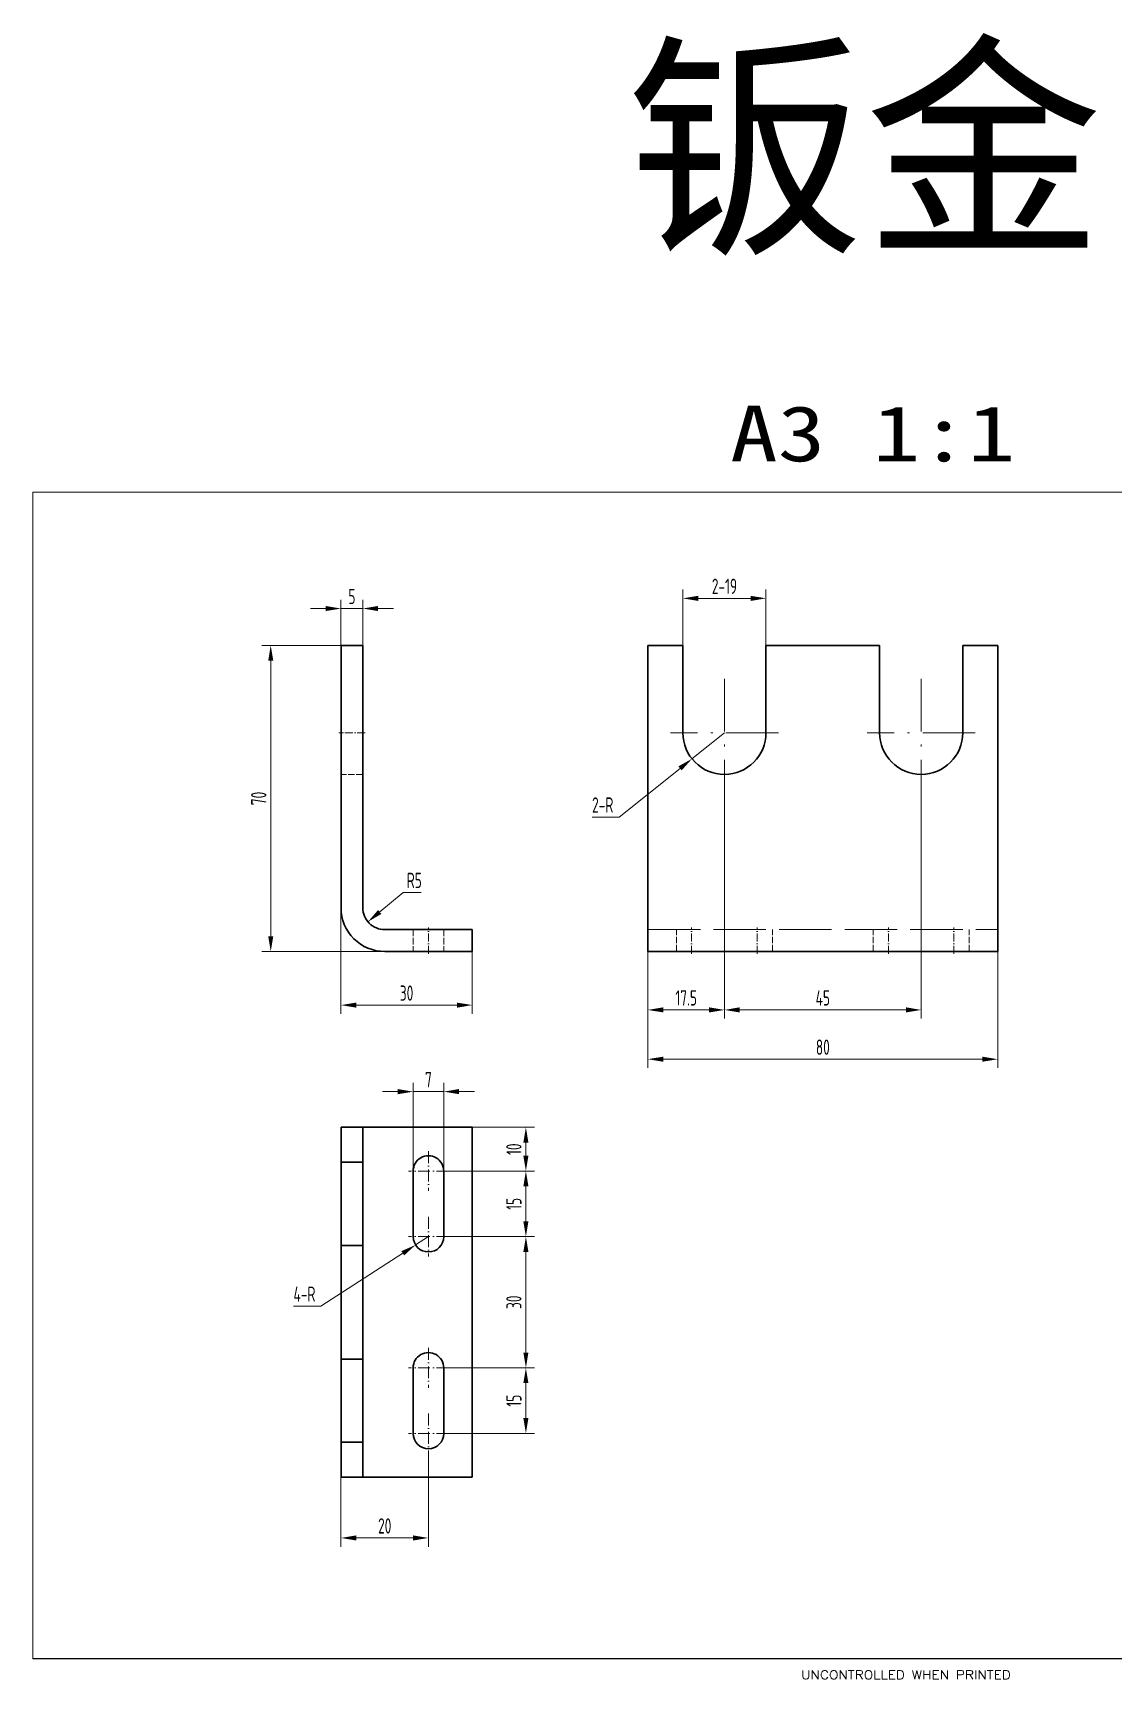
# Model space of a CAD drawing. Header units: inches. Extents: x 8574 to 12968, y 11160 to 11554.
# Drawn here: x 10789.4 to 11036.6, y 11161.9 to 11538.3 of the extents above; entities that cross this region are included whole.
import ezdxf

# ---------------------------------------------------------------- set-up
doc = ezdxf.new("R2010")
doc.units = ezdxf.units.IN
doc.header["$MEASUREMENT"] = 0
for name, pattern in [('AM_ISO02W050', [7.5, 6, -1.5]), ('AM_ISO08W050', [18, 12, -1.5, 3, -1.5]), ('DASHDOT', [18.5, 12, -3, 0.5, -3]), ('DASHED', [15, 12, -3])]:
    doc.linetypes.add(name, pattern=pattern)
for name, color, linetype, lineweight in [('123', 1, 'Continuous', 18), ('AM_7', 4, 'AM_ISO08W050', 25), ('AM_HID', 7, 'AM_ISO02W050', 25), ('AM_VIS', 1, 'Continuous', 50), ('尺寸', 3, 'Continuous', 20)]:
    doc.layers.add(name, color=color, linetype=linetype, lineweight=lineweight)
doc.layers.add('254', color=7, linetype='Continuous', true_color=0xffffff)
doc.styles.add('blockfont', font='simplex.shx')
doc.styles.add('hztxt', font='ISOCP.SHX', dxfattribs={"width": 0.707, "bigfont": 'hztxt.shx'})
doc.styles.add('leroy', font='simplex.shx')
doc.dimstyles.new('cbwee1-1$0', dxfattribs={"dimtxt": 3.5, "dimasz": 3.5, "dimexe": 2, "dimexo": 0, "dimgap": 1, "dimtad": 1, "dimdsep": 46, "dimtxsty": 'hztxt', "dimcen": 0, "dimclrd": 256, "dimclre": 256, "dimclrt": 256, "dimazin": 2, "dimtp": 0.1, "dimtm": 0.1, "dimtfac": 0.71, "dimtmove": 0, "dimatfit": 3, "dimfxl": 0, "dimlwd": 20, "dimlwe": 20, "dimarcsym": 0})
doc.dimstyles.new('cbwee1-1$4', dxfattribs={"dimtxt": 3.5, "dimasz": 3.5, "dimexe": 2, "dimexo": 0, "dimgap": 1, "dimtad": 1, "dimtih": 1, "dimtoh": 1, "dimdsep": 46, "dimtxsty": 'hztxt', "dimcen": 0, "dimclrd": 256, "dimclre": 256, "dimclrt": 256, "dimazin": 2, "dimtp": 0.1, "dimtm": 0.1, "dimtfac": 0.71, "dimtmove": 0, "dimatfit": 3, "dimfxl": 0, "dimlwd": 20, "dimlwe": 20, "dimarcsym": 0})

# ---------------------------------------------------------------- blocks, each defined once
blk = doc.blocks.new('sfsdt4654yuej')
at = {"layer": '254', "color": 4, "linetype": 'Continuous', "lineweight": 13, "char_height": 1.7747, "attachment_point": 7, "line_spacing_factor": 0.903614, "style": 'blockfont'}
for s, insert in [('\\W1.1929;THIS MATERIAL IS THE PROPERTY OF OPEL AUTO-', (6070.56, 3525.15)), ('\\W1.1861;MOBILE CORPORATION. NO RIGHTS ARE GRANTED', (6070.56, 3522.47)), ('\\W1.1469;TO USE SUCH MATERIAL FOR ANY PURPOSE OTHER', (6070.56, 3519.81)), ('\\W1.2217;THAN FURNISHING OF SERVICES AND SUPPLIES.', (6070.56, 3517.13))]:
    blk.add_mtext(s, dxfattribs=dict(at, insert=insert))
blk = doc.blocks.new('qewe345467juynj')
at = {"layer": '254', "color": 4, "linetype": 'Continuous', "lineweight": 13}
for p, q in [((6091.03, 3511.72), (6091.92, 3511.72)), ((6091.03, 3511.72), (6091.03, 3511.28)), ((6091.03, 3511.28), (6091.39, 3511.28)), ((6091.39, 3508.66), (6091.03, 3508.66)), ((6091.03, 3508.66), (6091.03, 3508.22)), ((6091.03, 3508.22), (6092.1, 3508.22)), ((6091.39, 3508.66), (6091.39, 3511.28)), ((6091.73, 3510.67), (6092.65, 3508.65)), ((6091.73, 3508.66), (6091.73, 3510.67)), ((6092.1, 3508.66), (6091.73, 3508.66)), ((6091.92, 3511.72), (6093.01, 3509.31)), ((6092.1, 3508.22), (6092.1, 3508.66)), ((6092.65, 3511.72), (6094.01, 3511.72)), ((6092.65, 3511.72), (6092.65, 3511.28)), ((6092.65, 3511.28), (6092.99, 3511.28)), ((6092.65, 3508.65), (6092.84, 3508.22)), ((6092.65, 3508.65), (6092.65, 3508.22)), ((6092.65, 3508.22), (6093.81, 3508.22)), ((6092.84, 3508.22), (6093.38, 3508.22)), ((6092.99, 3511.28), (6093.38, 3510.54)), ((6093.01, 3509.31), (6093.01, 3511.24)), ((6093.38, 3510.54), (6093.72, 3509.89)), ((6093.38, 3509.29), (6093.38, 3510.54)), ((6093.72, 3509.89), (6093.38, 3509.29)), ((6093.38, 3508.22), (6093.38, 3509.29)), ((6093.95, 3509.46), (6093.53, 3508.74)), ((6093.53, 3508.66), (6093.53, 3508.74)), ((6093.53, 3508.66), (6093.81, 3508.66)), ((6093.72, 3511.2), (6093.72, 3511.28)), ((6093.72, 3511.28), (6094.01, 3511.28)), ((6093.72, 3511.2), (6094.08, 3510.53)), ((6093.81, 3508.66), (6093.81, 3508.22)), ((6093.95, 3509.46), (6094.32, 3508.75)), ((6094.01, 3511.72), (6094.01, 3511.28)), ((6094.01, 3508.66), (6094.01, 3508.22)), ((6094.01, 3508.66), (6094.32, 3508.66)), ((6094.01, 3508.22), (6095.34, 3508.22)), ((6094.46, 3511.2), (6094.08, 3510.53)), ((6094.18, 3511.72), (6094.18, 3511.28)), ((6094.18, 3511.72), (6095.34, 3511.72)), ((6094.18, 3511.28), (6094.46, 3511.28)), ((6095, 3511.28), (6094.31, 3510.09)), ((6094.31, 3510.09), (6095.06, 3508.66)), ((6094.32, 3508.66), (6094.32, 3508.75)), ((6094.46, 3511.2), (6094.46, 3511.28)), ((6095, 3511.28), (6095.34, 3511.28)), ((6095.06, 3508.66), (6095.34, 3508.66)), ((6095.34, 3511.72), (6095.34, 3511.28)), ((6095.34, 3508.66), (6095.34, 3508.22)), ((6088.72, 3505.25), (6088.72, 3506.16)), ((6088.72, 3506.16), (6097.54, 3506.16)), ((6088.72, 3505.25), (6097.54, 3505.25)), ((6097.54, 3505.25), (6097.54, 3506.16))]:
    blk.add_line(p, q, dxfattribs=at)
for centre, major_axis, start_param, end_param in [((6121.66, 3505.16), (0, 40.74), 1.362215, 1.513648), ((6093.13, 3473.45), (0, 40.41), 6.168449, 6.397922), ((6115.47, 3510.01), (0, 31.49), 1.490581, 1.651011), ((6093.13, 3496.19), (0, 16.78), 6.054099, 6.512271), ((6071.61, 3510.01), (0, 30.49), 4.629531, 4.795247), ((6065.45, 3505.3), (0, 39.67), 4.767492, 4.923017), ((6092.1, 3510.95), (0, 5.42), 2.26349, 2.654149), ((6093.13, 3523.73), (0, 16.69), 2.911206, 3.37198), ((6094.21, 3510.87), (0, 5.33), 3.625513, 4.023219)]:
    blk.add_ellipse(centre, major_axis=major_axis, ratio=0.81, start_param=start_param, end_param=end_param, dxfattribs=at)
for points, knots in [([(6073.67, 3510.35), (6073.74, 3510.58), (6073.82, 3510.81), (6073.92, 3511.05), (6074.05, 3511.3), (6074.19, 3511.53), (6074.34, 3511.76), (6074.5, 3511.97), (6074.67, 3512.17)], [0, 0, 0.111378, 0.230664, 0.355972, 0.485263, 0.616424, 0.747323, 0.875856, 1, 1]), ([(6076.67, 3512.76), (6076.38, 3512.64), (6076.09, 3512.5), (6075.82, 3512.34), (6075.56, 3512.15), (6075.32, 3511.95), (6075.09, 3511.72), (6074.89, 3511.48), (6074.71, 3511.23), (6074.56, 3510.96)], [0, 0, 0.11099, 0.222376, 0.334052, 0.445852, 0.557577, 0.669022, 0.779997, 0.890351, 1, 1]), ([(6074.67, 3512.17), (6074.92, 3512.41), (6075.17, 3512.63), (6075.45, 3512.83), (6075.73, 3513), (6076.02, 3513.15), (6076.32, 3513.28), (6076.63, 3513.38), (6076.95, 3513.45), (6077.27, 3513.51), (6077.6, 3513.54), (6077.93, 3513.54), (6078.26, 3513.52), (6078.59, 3513.47), (6078.92, 3513.39), (6079.25, 3513.29)], [0, 0, 0.068755, 0.136595, 0.203684, 0.270176, 0.336212, 0.401927, 0.46745, 0.532903, 0.598412, 0.6641, 0.730096, 0.796536, 0.863562, 0.931328, 1, 1]), ([(6078.75, 3512.81), (6078.46, 3512.88), (6078.16, 3512.92), (6077.85, 3512.94), (6077.55, 3512.93), (6077.25, 3512.9), (6076.96, 3512.84), (6076.67, 3512.76)], [0, 0, 0.143949, 0.287722, 0.431217, 0.574309, 0.716867, 0.858784, 1, 1]), ([(6081.31, 3510.37), (6081.2, 3510.66), (6081.07, 3510.93), (6080.92, 3511.2), (6080.75, 3511.45), (6080.55, 3511.69), (6080.34, 3511.91), (6080.1, 3512.11), (6079.86, 3512.3), (6079.6, 3512.46), (6079.33, 3512.6), (6079.04, 3512.72), (6078.75, 3512.81)], [0, 0, 0.082426, 0.165172, 0.248273, 0.331704, 0.415396, 0.499247, 0.583142, 0.666965, 0.750615, 0.834015, 0.917134, 1, 1]), ([(6079.25, 3513.29), (6079.54, 3513.17), (6079.83, 3513.03), (6080.11, 3512.87), (6080.37, 3512.68), (6080.62, 3512.48), (6080.86, 3512.26), (6081.07, 3512.02), (6081.27, 3511.76), (6081.45, 3511.5), (6081.61, 3511.22), (6081.75, 3510.93), (6081.86, 3510.62)], [0, 0, 0.08295, 0.16603, 0.24927, 0.332668, 0.416191, 0.499787, 0.583395, 0.666954, 0.750414, 0.833739, 0.916924, 1, 1]), ([(6072.88, 3509.66), (6072.75, 3509.66), (6072.65, 3509.67), (6072.57, 3509.68), (6072.52, 3509.7), (6072.49, 3509.71), (6072.47, 3509.74), (6072.48, 3509.78), (6072.5, 3509.82), (6072.53, 3509.88), (6072.58, 3509.95)], [0, 0, 0.191055, 0.343107, 0.459006, 0.542332, 0.59915, 0.643151, 0.695954, 0.770642, 0.871504, 1, 1]), ([(6072.58, 3509.95), (6072.63, 3510.01), (6072.67, 3510.07), (6072.71, 3510.12), (6072.74, 3510.15), (6072.76, 3510.17)], [0, 0, 0.269143, 0.520022, 0.73619, 0.901343, 1, 1]), ([(6072.76, 3510.17), (6072.79, 3510.18), (6072.85, 3510.18), (6072.92, 3510.19), (6073.01, 3510.19), (6073.11, 3510.19), (6073.23, 3510.2)], [0, 0, 0.061091, 0.176811, 0.338125, 0.535506, 0.759343, 1, 1]), ([(6073.39, 3509.62), (6073.34, 3509.63), (6073.27, 3509.63), (6073.18, 3509.64), (6073.08, 3509.65), (6072.98, 3509.65), (6072.88, 3509.66)], [0, 0, 0.099968, 0.239556, 0.409066, 0.598787, 0.799003, 1, 1]), ([(6073.23, 3510.2), (6073.64, 3510.2), (6073.67, 3510.35)], [0, 0, 0.716642, 1, 1]), ([(6073.39, 3509.62), (6073.53, 3509.61), (6073.54, 3509.13)], [0, 0, 0.230846, 1, 1]), ([(6073.62, 3508.4), (6073.59, 3508.54), (6073.57, 3508.71), (6073.56, 3508.91), (6073.54, 3509.13)], [0, 0, 0.196985, 0.426021, 0.692099, 1, 1]), ([(6077.46, 3505), (6077.11, 3505.05), (6076.77, 3505.12), (6076.44, 3505.22), (6076.12, 3505.34), (6075.81, 3505.49), (6075.52, 3505.66), (6075.25, 3505.85), (6074.98, 3506.06), (6074.74, 3506.29), (6074.52, 3506.55), (6074.31, 3506.82), (6074.13, 3507.1), (6073.96, 3507.41), (6073.82, 3507.72), (6073.71, 3508.06), (6073.62, 3508.4)], [0, 0, 0.064169, 0.127503, 0.190172, 0.252329, 0.314107, 0.37563, 0.437008, 0.498344, 0.559738, 0.621286, 0.68309, 0.745255, 0.807895, 0.871136, 0.935119, 1, 1]), ([(6074.15, 3509.57), (6074.14, 3509.55), (6074.14, 3509.51), (6074.14, 3509.45), (6074.14, 3509.37), (6074.14, 3509.28), (6074.14, 3509.19), (6074.15, 3509.09), (6074.15, 3508.99), (6074.16, 3508.89), (6074.17, 3508.8), (6074.18, 3508.72), (6074.19, 3508.65)], [0, 0, 0.022134, 0.067885, 0.133978, 0.21659, 0.311809, 0.415695, 0.5243, 0.633672, 0.739861, 0.838926, 0.926936, 1, 1]), ([(6077.15, 3509.39), (6077.13, 3509.39), (6077.07, 3509.39), (6077, 3509.4), (6076.9, 3509.41), (6076.79, 3509.41), (6076.66, 3509.42), (6076.52, 3509.43), (6076.21, 3509.45), (6075.87, 3509.47), (6075.52, 3509.49), (6075.17, 3509.51), (6074.85, 3509.53), (6074.71, 3509.54), (6074.57, 3509.55), (6074.45, 3509.55), (6074.35, 3509.56), (6074.27, 3509.56), (6074.2, 3509.57), (6074.16, 3509.57), (6074.15, 3509.57)], [0, 0, 0.009598, 0.027188, 0.052061, 0.083504, 0.120807, 0.163256, 0.210138, 0.314356, 0.42776, 0.544649, 0.659324, 0.766085, 0.814716, 0.85923, 0.898916, 0.933061, 0.960953, 0.981879, 0.995129, 1, 1]), ([(6074.19, 3508.65), (6074.25, 3508.37), (6074.33, 3508.09), (6074.44, 3507.81), (6074.57, 3507.55), (6074.72, 3507.3), (6074.89, 3507.05), (6075.07, 3506.83), (6075.27, 3506.62), (6075.49, 3506.43)], [0, 0, 0.11021, 0.221366, 0.33321, 0.445425, 0.557661, 0.669558, 0.780773, 0.890999, 1, 1]), ([(6074.27, 3510.27), (6074.26, 3510.2), (6076.99, 3510.19)], [0, 0, 0.027534, 1, 1]), ([(6074.56, 3510.96), (6074.49, 3510.83), (6074.44, 3510.7), (6074.38, 3510.58), (6074.34, 3510.46), (6074.3, 3510.36), (6074.27, 3510.27)], [0, 0, 0.18649, 0.374795, 0.557596, 0.727567, 0.877421, 1, 1]), ([(6075.87, 3508.4), (6075.88, 3508.41), (6075.9, 3508.44), (6075.93, 3508.47), (6075.99, 3508.52), (6076.06, 3508.57), (6076.15, 3508.64), (6076.26, 3508.72), (6076.39, 3508.81), (6076.54, 3508.91)], [0, 0, 0.019146, 0.057134, 0.116724, 0.199396, 0.306377, 0.438817, 0.597835, 0.784531, 1, 1]), ([(6078.62, 3508.34), (6077.99, 3508.35), (6077.46, 3508.35), (6077.03, 3508.35), (6076.84, 3508.35), (6076.68, 3508.35), (6076.54, 3508.35), (6076.41, 3508.36), (6076.3, 3508.36), (6076.21, 3508.36), (6076.13, 3508.36), (6076.06, 3508.36), (6076.01, 3508.37), (6075.97, 3508.37), (6075.93, 3508.37), (6075.91, 3508.38), (6075.89, 3508.38), (6075.88, 3508.39), (6075.87, 3508.39), (6075.87, 3508.4)], [0, 0, 0.229373, 0.42074, 0.577523, 0.644015, 0.703144, 0.755338, 0.801026, 0.840635, 0.874594, 0.903333, 0.92728, 0.946867, 0.962526, 0.974697, 0.983822, 0.990363, 0.994821, 0.997785, 1, 1]), ([(6076.54, 3508.91), (6076.7, 3509.02), (6076.83, 3509.12), (6076.94, 3509.2), (6077.03, 3509.27), (6077.1, 3509.32), (6077.14, 3509.35), (6077.16, 3509.38), (6077.15, 3509.39)], [0, 0, 0.249101, 0.460974, 0.636325, 0.775874, 0.880374, 0.950669, 0.988029, 1, 1]), ([(6076.99, 3510.19), (6077.62, 3510.19), (6078.14, 3510.19), (6078.57, 3510.18), (6078.75, 3510.18), (6078.91, 3510.18), (6079.05, 3510.18), (6079.18, 3510.18), (6079.29, 3510.18), (6079.38, 3510.18), (6079.46, 3510.17), (6079.53, 3510.17), (6079.58, 3510.17), (6079.63, 3510.17), (6079.66, 3510.16), (6079.69, 3510.16), (6079.71, 3510.15), (6079.72, 3510.15), (6079.73, 3510.14), (6079.73, 3510.14), (6079.74, 3510.13), (6079.74, 3510.13)], [0, 0, 0.22615, 0.415033, 0.570013, 0.635842, 0.694457, 0.74628, 0.791731, 0.831231, 0.865202, 0.894065, 0.918244, 0.938161, 0.954242, 0.966916, 0.976619, 0.983799, 0.988929, 0.992535, 0.995218, 0.99758, 1, 1]), ([(6079.07, 3509.61), (6078.93, 3509.52), (6078.81, 3509.43), (6078.71, 3509.36), (6078.63, 3509.31), (6078.57, 3509.26), (6078.52, 3509.23), (6078.49, 3509.2), (6078.47, 3509.18), (6078.46, 3509.17), (6078.46, 3509.16), (6078.47, 3509.15), (6078.49, 3509.15), (6078.51, 3509.15)], [0, 0, 0.209815, 0.387203, 0.53455, 0.654247, 0.74869, 0.820301, 0.871555, 0.90509, 0.924167, 0.935232, 0.949789, 0.971663, 1, 1]), ([(6078.51, 3509.15), (6078.54, 3509.14), (6078.6, 3509.14), (6078.8, 3509.13), (6079.08, 3509.11), (6079.42, 3509.09), (6079.82, 3509.06), (6080.02, 3509.05)], [0, 0, 0.02091, 0.060553, 0.189727, 0.3749, 0.603451, 0.862758, 1, 1]), ([(6081.35, 3508.32), (6081.34, 3508.32), (6081.3, 3508.32), (6081.23, 3508.32), (6081.14, 3508.32), (6081.02, 3508.33), (6080.88, 3508.33), (6080.73, 3508.33), (6080.55, 3508.33), (6080.35, 3508.34), (6080.14, 3508.34), (6079.92, 3508.34), (6079.43, 3508.34), (6078.9, 3508.34), (6078.62, 3508.34)], [0, 0, 0.005258, 0.020502, 0.045257, 0.079015, 0.121264, 0.171495, 0.229194, 0.293848, 0.364947, 0.441976, 0.524423, 0.703524, 0.898148, 1, 1]), ([(6079.74, 3510.13), (6079.74, 3510.11), (6079.72, 3510.09), (6079.7, 3510.06), (6079.66, 3510.03), (6079.61, 3509.99), (6079.54, 3509.94), (6079.45, 3509.88), (6079.35, 3509.8), (6079.22, 3509.71), (6079.07, 3509.61)], [0, 0, 0.018365, 0.046816, 0.089459, 0.149197, 0.228535, 0.329827, 0.455365, 0.607411, 0.78821, 1, 1]), ([(6080.02, 3509.05), (6080.21, 3509.03), (6080.57, 3509.01), (6080.88, 3508.99), (6081.14, 3508.97), (6081.32, 3508.96), (6081.39, 3508.96), (6081.43, 3508.95), (6081.44, 3508.95)], [0, 0, 0.133506, 0.384088, 0.604663, 0.785508, 0.9169, 0.961013, 0.989119, 1, 1]), ([(6081.29, 3508.09), (6081.31, 3508.17), (6081.33, 3508.24), (6081.35, 3508.29), (6081.35, 3508.32)], [0, 0, 0.35945, 0.667691, 0.892031, 1, 1]), ([(6081.48, 3509.07), (6081.49, 3509.18), (6081.49, 3509.3), (6081.48, 3509.44), (6081.47, 3509.59), (6081.45, 3509.75), (6081.42, 3509.91), (6081.39, 3510.07), (6081.35, 3510.23), (6081.31, 3510.37)], [0, 0, 0.077068, 0.169919, 0.275614, 0.391015, 0.512892, 0.637985, 0.763026, 0.884765, 1, 1]), ([(6081.44, 3508.95), (6081.45, 3508.96), (6081.46, 3508.99), (6081.47, 3509.03), (6081.48, 3509.07)], [0, 0, 0.095053, 0.309113, 0.62069, 1, 1]), ([(6081.86, 3510.62), (6081.92, 3510.45), (6081.96, 3510.28), (6082, 3510.13), (6082.02, 3509.97), (6082.04, 3509.8), (6082.06, 3509.62), (6082.07, 3509.42)], [0, 0, 0.150667, 0.287747, 0.41777, 0.547377, 0.683237, 0.83195, 1, 1]), ([(6081.92, 3508.09), (6081.99, 3508.32), (6082.86, 3508.35), (6083.01, 3508.55)], [0, 0, 0.179528, 0.822363, 1, 1]), ([(6082.07, 3509.42), (6082.08, 3508.93), (6082.25, 3508.91)], [0, 0, 0.741727, 1, 1]), ([(6082.25, 3508.91), (6082.32, 3508.9), (6082.42, 3508.9), (6082.52, 3508.89), (6082.64, 3508.88), (6082.75, 3508.88)], [0, 0, 0.140529, 0.32758, 0.544374, 0.77411, 1, 1]), ([(6082.75, 3508.88), (6082.88, 3508.87), (6082.97, 3508.86), (6083.05, 3508.85), (6083.1, 3508.83), (6083.13, 3508.82), (6083.15, 3508.8), (6083.15, 3508.77)], [0, 0, 0.281802, 0.503225, 0.671086, 0.792901, 0.878047, 0.940507, 1, 1]), ([(6083.15, 3508.77), (6083.15, 3508.75), (6083.13, 3508.72), (6083.09, 3508.67), (6083.05, 3508.61), (6083.01, 3508.55)], [0, 0, 0.078782, 0.234052, 0.450313, 0.711148, 1, 1]), ([(6075.49, 3506.43), (6075.74, 3506.24), (6076.01, 3506.08), (6076.28, 3505.94), (6076.56, 3505.82), (6076.84, 3505.73), (6077.14, 3505.66), (6077.43, 3505.61), (6077.73, 3505.59), (6078.03, 3505.6), (6078.33, 3505.63)], [0, 0, 0.103605, 0.205747, 0.306667, 0.406608, 0.505813, 0.604534, 0.70303, 0.801576, 0.900462, 1, 1]), ([(6079.72, 3505.44), (6079.42, 3505.31), (6079.1, 3505.19), (6078.78, 3505.11), (6078.45, 3505.04), (6078.11, 3505), (6077.78, 3504.99), (6077.46, 3505)], [0, 0, 0.141241, 0.28464, 0.429265, 0.574114, 0.718167, 0.860433, 1, 1]), ([(6078.33, 3505.63), (6078.64, 3505.69), (6078.94, 3505.78), (6079.23, 3505.89), (6079.51, 3506.03), (6079.78, 3506.18), (6080.03, 3506.36), (6080.27, 3506.56), (6080.49, 3506.78), (6080.69, 3507.01), (6080.87, 3507.26), (6081.03, 3507.52), (6081.17, 3507.8), (6081.29, 3508.09)], [0, 0, 0.077903, 0.15537, 0.232531, 0.309478, 0.386275, 0.462964, 0.539574, 0.616133, 0.692673, 0.769241, 0.84591, 0.922782, 1, 1]), ([(6081.92, 3508.09), (6081.8, 3507.75), (6081.66, 3507.43), (6081.5, 3507.11), (6081.31, 3506.82), (6081.09, 3506.54), (6080.86, 3506.28), (6080.6, 3506.03), (6080.32, 3505.81), (6080.03, 3505.61), (6079.72, 3505.44)], [0, 0, 0.10035, 0.200408, 0.300289, 0.400076, 0.499828, 0.599595, 0.699424, 0.799376, 0.89953, 1, 1])]:
    blk.add_open_spline(points, degree=1, knots=knots, dxfattribs=at)
at = {"layer": '254', "color": 4, "linetype": 'Continuous', "lineweight": 13, "insert": (6102.77, 3507.67), "char_height": 2.5, "attachment_point": 7, "line_spacing_factor": 0.903614, "style": 'blockfont'}
blk.add_mtext('\\W1.2721;OPEL Automobile', dxfattribs=at)
blk = doc.blocks.new('lingjiantuA4-1')
at = {"layer": '254', "color": 5, "linetype": 'Continuous', "lineweight": 18}
for p, q in [((3852.88, 11893.1), (4259.25, 11893.1)), ((3852.88, 11626.4), (3852.88, 11893.1)), ((4172.6, 11626.4), (4172.6, 11893.1)), ((4259.25, 11893.1), (4259.25, 11626.4)), ((4172.6, 11886.83), (4172.6, 11861.43)), ((4172.59, 11742.38), (4259.25, 11742.38)), ((4182.12, 11722.33), (4182.12, 11742.38)), ((4191.64, 11722.33), (4191.64, 11742.38)), ((4241.15, 11722.33), (4241.15, 11742.38)), ((4250.28, 11722.33), (4250.28, 11742.38)), ((4172.59, 11737.62), (4259.25, 11737.62)), ((4172.59, 11732.86), (4259.25, 11732.86)), ((4172.57, 11722.33), (4259.25, 11722.33)), ((4172.57, 11716.84), (4259.23, 11716.84)), ((4177.4, 11715.24), (4173.85, 11712.76)), ((4177.4, 11712.76), (4177.4, 11715.24)), ((4201.46, 11716.84), (4201.46, 11711.16)), ((4206.28, 11715.24), (4202.74, 11715.24)), ((4202.74, 11715.24), (4202.74, 11712.76)), ((4206.28, 11715.24), (4202.74, 11712.76)), ((4206.28, 11712.76), (4206.28, 11715.24)), ((4230.36, 11716.84), (4230.36, 11711.16)), ((4172.57, 11711.16), (4259.25, 11711.16)), ((4173.85, 11712.76), (4177.4, 11712.76)), ((4172.57, 11705.49), (4259.25, 11705.49)), ((4206.14, 11702.76), (4206.14, 11699.04)), ((4209.88, 11702.76), (4206.14, 11702.76)), ((4209.88, 11702.76), (4209.88, 11699.04)), ((4259.23, 11697.1), (4172.57, 11697.1)), ((4206.14, 11699.04), (4209.88, 11699.04)), ((4259.25, 11687.78), (4172.59, 11687.78)), ((4259.25, 11687.78), (4172.59, 11687.78)), ((4259.25, 11678.47), (4172.59, 11678.47)), ((4259.25, 11665.77), (4172.59, 11665.77)), ((4259.25, 11653.07), (4172.59, 11653.07)), ((4259.25, 11639.1), (4172.59, 11639.1)), ((4240.2, 11639.1), (4240.2, 11626.4)), ((4259.25, 11626.4), (3852.88, 11626.4))]:
    blk.add_line(p, q, dxfattribs=at)
at = {"layer": '254', "color": 7, "linetype": 'Continuous', "lineweight": 18}
for p, q in [((4172.6, 11893.1), (4183.81, 11893.1)), ((4183.81, 11893.1), (4194.9, 11893.1)), ((4194.9, 11893.1), (4209.27, 11893.1)), ((4209.27, 11893.1), (4259.25, 11893.1)), ((4172.6, 11886.75), (4183.81, 11886.75)), ((4172.6, 11883.57), (4183.81, 11883.57)), ((4183.81, 11886.75), (4194.9, 11886.75)), ((4183.81, 11883.57), (4194.9, 11883.57)), ((4183.81, 11883.57), (4183.81, 11880.66)), ((4194.9, 11886.75), (4209.27, 11886.75)), ((4194.9, 11886.75), (4194.9, 11883.57)), ((4194.9, 11883.57), (4194.9, 11880.66)), ((4209.27, 11886.75), (4259.25, 11886.75)), ((4209.27, 11886.75), (4209.27, 11883.57)), ((4209.27, 11883.57), (4209.27, 11880.66))]:
    blk.add_line(p, q, dxfattribs=at)
at = {"layer": '254', "color": 172, "linetype": 'Continuous', "lineweight": 18}
blk.add_line((4215.91, 11705.49), (4215.9, 11697.1), dxfattribs=at)
at = {"layer": '尺寸', "color": 2}
for name in ['sfsdt4654yuej', 'qewe345467juynj']:
    blk.add_blockref(name, (-1895.04, 8149.81), dxfattribs=at)
at = {"layer": '254', "color": 4, "linetype": 'Continuous', "lineweight": 13, "line_spacing_factor": 0.903614, "style": 'blockfont'}
for s, insert, char_height, attachment_point in [('\\W1.2129;THIS B/M IS FOR ONE DETAIL ONLY', (4215.92, 11889.93), 2.1779, 5), ('\\W1.2440;SUB DETAIL', (4183.75, 11885.16), 1.4923, 5), ('\\W1.2383;MATERIAL', (4202.09, 11883.71), 1.4923, 5), ('\\W1.1891;PATTERN STOCK SIZE OR OTHER SPEC.', (4234.26, 11883.71), 1.3444, 5), ('\\W1.1081;NUMBER', (4178.2, 11882.12), 1.4923, 5), ("\\W1.3202;REQ'D", (4189.36, 11882.12), 1.4923, 5), ('\\W1.1973;RELEASED', (4205.98, 11733.86), 1.7747, 7), ('\\W1.1952;DESCRIPTION OF CHANGE', (4194.82, 11725.45), 1.7747, 7), ('\\W1.0198;DATE', (4243.41, 11727.21), 1.4923, 7), ('\\W1.0020; BY', (4243.41, 11724.97), 1.4923, 7), ('\\W1.0020;CKR', (4252.6, 11724.92), 1.4923, 7), ('\\W1.0198;DATE', (4252.6, 11727.16), 1.4923, 7), ('\\W1.0546;BURN TEMPLATE', (4179.64, 11713.01), 1.2369, 7), ('\\W1.0228;ONE MAKES TWO', (4208.53, 11713.01), 1.2369, 7), ('\\W1.1644;SHOWN ON:', (4173.89, 11708.02), 1.7747, 7), ('\\W1.3392;SHT. NO.', (4231.36, 11708.01), 1.7478, 7), ('\\W1.1590;TOOL HAS', (4181.75, 11701.42), 1.9763, 7), ('\\W1.1491;BEEN CHECKED', (4177.33, 11698.39), 1.9763, 7), ('\\W1.2864;REV. LEVEL', (4220.62, 11699.85), 1.9763, 7), ('\\W1.1860;DESIGN SOURCE', (4173.54, 11684.33), 1.7747, 7), ('\\W1.1384;TOOL NAME', (4173.71, 11648.63), 1.7747, 7), ('\\W1.2362;\\Q360.0;\\T0.81;ORDER NO OR TOOL I.D.', (4173.56, 11635.04), 2.032, 7), ('\\W1.2999;SHT. #', (4241.82, 11635.21), 2.0301, 7), ('\\W1.2469;OF', (4247.83, 11629.23), 2.0301, 7), ('\\W1.1578;UNCONTROLLED WHEN PRINTED', (4028.59, 11621.72), 1.9763, 7)]:
    blk.add_mtext(s, dxfattribs=dict(at, insert=insert, char_height=char_height, attachment_point=attachment_point))
at = {"layer": '254', "color": 4, "linetype": 'Continuous', "lineweight": 13, "char_height": 1.2369, "attachment_point": 7, "rotation": 90, "line_spacing_factor": 0.903614, "style": 'blockfont'}
for s, insert in [('\\W1.3202;FUNC.', (4177.5, 11723.53)), ('\\W1.1173;CHANGE', (4179.4, 11723.53)), ('\\W1.1457;RECORD', (4186.97, 11723.29)), ('\\W1.1173;CHANGE', (4188.88, 11723.29))]:
    blk.add_mtext(s, dxfattribs=dict(at, insert=insert))
blk = doc.blocks.new('OB-A4')
at = {"layer": '尺寸', "color": 237}
blk.add_lwpolyline([(0, 0.66), (406.37, 0.66), (406.37, -266.05), (0, -266.05)], close=True, dxfattribs=at)
blk = doc.blocks.new('*D169')
at = {"layer": 'Defpoints', "color": 0, "ltscale": 0.5}
for p in [(10864.82, 11406.67), (10859.82, 11398.24), (10864.82, 11398.24)]:
    blk.add_point(p, dxfattribs=at)
at = {"layer": '尺寸', "lineweight": 20, "ltscale": 0.5}
for p, q in [((10856.32, 11406.67), (10852.82, 11406.67)), ((10859.82, 11398.24), (10859.82, 11408.67)), ((10859.82, 11406.67), (10864.82, 11406.67)), ((10864.82, 11398.24), (10864.82, 11408.67)), ((10868.32, 11406.67), (10871.82, 11406.67))]:
    blk.add_line(p, q, dxfattribs=at)
at = {"layer": '尺寸', "ltscale": 0.5}
for points in [[(10856.32, 11407.25), (10856.32, 11406.09), (10859.82, 11406.67)], [(10868.32, 11407.25), (10868.32, 11406.09), (10864.82, 11406.67)]]:
    blk.add_solid(points, dxfattribs=at)
at = {"layer": '尺寸', "ltscale": 0.5, "insert": (10862.32, 11409.42), "char_height": 3.5, "attachment_point": 5, "style": 'hztxt'}
blk.add_mtext('5', dxfattribs=at)
blk = doc.blocks.new('*D170')
at = {"layer": 'Defpoints', "color": 0, "ltscale": 0.5}
for p in [(10859.82, 11398.24), (10843.75, 11328.24), (10872.41, 11328.24)]:
    blk.add_point(p, dxfattribs=at)
at = {"layer": '尺寸', "lineweight": 20, "ltscale": 0.5}
for p, q in [((10859.82, 11398.24), (10841.75, 11398.24)), ((10843.75, 11394.74), (10843.75, 11331.74)), ((10872.41, 11328.24), (10841.75, 11328.24))]:
    blk.add_line(p, q, dxfattribs=at)
at = {"layer": '尺寸', "ltscale": 0.5}
for points in [[(10843.17, 11394.74), (10844.34, 11394.74), (10843.75, 11398.24)], [(10843.17, 11331.74), (10844.34, 11331.74), (10843.75, 11328.24)]]:
    blk.add_solid(points, dxfattribs=at)
at = {"layer": '尺寸', "ltscale": 0.5, "insert": (10841, 11363.24), "char_height": 3.5, "attachment_point": 5, "rotation": 90, "style": 'hztxt'}
blk.add_mtext('70', dxfattribs=at)
blk = doc.blocks.new('*D171')
at = {"layer": 'Defpoints', "color": 0, "ltscale": 0.5}
for p in [(10859.82, 11338.24), (10889.82, 11328.24), (10889.82, 11315.99)]:
    blk.add_point(p, dxfattribs=at)
at = {"layer": '尺寸', "lineweight": 20, "ltscale": 0.5}
for p, q in [((10859.82, 11338.24), (10859.82, 11313.99)), ((10889.82, 11328.24), (10889.82, 11313.99)), ((10863.32, 11315.99), (10886.32, 11315.99))]:
    blk.add_line(p, q, dxfattribs=at)
at = {"layer": '尺寸', "ltscale": 0.5}
for points in [[(10863.32, 11316.57), (10863.32, 11315.4), (10859.82, 11315.99)], [(10886.32, 11316.57), (10886.32, 11315.4), (10889.82, 11315.99)]]:
    blk.add_solid(points, dxfattribs=at)
at = {"layer": '尺寸', "ltscale": 0.5, "insert": (10874.82, 11318.74), "char_height": 3.5, "attachment_point": 5, "style": 'hztxt'}
blk.add_mtext('30', dxfattribs=at)
blk = doc.blocks.new('*D172')
at = {"layer": 'Defpoints', "color": 0, "ltscale": 0.5}
for p in [(10869.82, 11338.24), (10865.98, 11335.04)]:
    blk.add_point(p, dxfattribs=at)
at = {"layer": '尺寸', "linetype": 'ByBlock', "lineweight": 20, "ltscale": 0.5}
for p, q in [((10874.05, 11341.76), (10868.67, 11337.28)), ((10878.12, 11341.76), (10874.05, 11341.76))]:
    blk.add_line(p, q, dxfattribs=at)
at = {"layer": '尺寸', "ltscale": 0.5}
blk.add_solid([(10868.3, 11337.73), (10869.04, 11336.83), (10865.98, 11335.04)], dxfattribs=at)
at = {"layer": '尺寸', "ltscale": 0.5, "insert": (10876.58, 11344.51), "char_height": 3.5, "attachment_point": 5, "style": 'hztxt'}
blk.add_mtext('R5', dxfattribs=at)
blk = doc.blocks.new('*D173')
at = {"layer": 'Defpoints', "color": 0, "ltscale": 0.5}
for p in [(10938.02, 11409), (10938.02, 11398.24), (10957.02, 11398.24)]:
    blk.add_point(p, dxfattribs=at)
at = {"layer": '尺寸', "lineweight": 20, "ltscale": 0.5}
for p, q in [((10938.02, 11398.24), (10938.02, 11411)), ((10957.02, 11398.24), (10957.02, 11411)), ((10953.52, 11409), (10941.52, 11409))]:
    blk.add_line(p, q, dxfattribs=at)
at = {"layer": '尺寸', "ltscale": 0.5}
for points in [[(10941.52, 11409.58), (10941.52, 11408.41), (10938.02, 11409)], [(10953.52, 11409.58), (10953.52, 11408.41), (10957.02, 11409)]]:
    blk.add_solid(points, dxfattribs=at)
at = {"layer": '尺寸', "ltscale": 0.5, "insert": (10947.52, 11411.75), "char_height": 3.5, "attachment_point": 5, "style": 'hztxt'}
blk.add_mtext('2-19', dxfattribs=at)
blk = doc.blocks.new('*D174')
at = {"layer": 'Defpoints', "color": 0, "ltscale": 0.5}
for p in [(10947.52, 11365.89), (10992.52, 11365.89), (10992.52, 11314.89)]:
    blk.add_point(p, dxfattribs=at)
at = {"layer": '尺寸', "lineweight": 20, "ltscale": 0.5}
for p, q in [((10947.52, 11365.89), (10947.52, 11312.89)), ((10992.52, 11365.89), (10992.52, 11312.89)), ((10951.02, 11314.89), (10989.02, 11314.89))]:
    blk.add_line(p, q, dxfattribs=at)
at = {"layer": '尺寸', "ltscale": 0.5}
for points in [[(10951.02, 11315.48), (10951.02, 11314.31), (10947.52, 11314.89)], [(10989.02, 11315.48), (10989.02, 11314.31), (10992.52, 11314.89)]]:
    blk.add_solid(points, dxfattribs=at)
at = {"layer": '尺寸', "ltscale": 0.5, "insert": (10970.02, 11317.64), "char_height": 3.5, "attachment_point": 5, "style": 'hztxt'}
blk.add_mtext('45', dxfattribs=at)
blk = doc.blocks.new('*D142')
at = {"layer": 'Defpoints', "color": 0, "ltscale": 0.5}
for p in [(10947.52, 11365.89), (10930.02, 11328.24), (10930.02, 11314.89)]:
    blk.add_point(p, dxfattribs=at)
at = {"layer": '尺寸', "lineweight": 20, "ltscale": 0.5}
for p, q in [((10947.52, 11365.89), (10947.52, 11312.89)), ((10930.02, 11328.24), (10930.02, 11312.89)), ((10944.02, 11314.89), (10933.52, 11314.89))]:
    blk.add_line(p, q, dxfattribs=at)
at = {"layer": '尺寸', "ltscale": 0.5}
for points in [[(10933.52, 11315.48), (10933.52, 11314.31), (10930.02, 11314.89)], [(10944.02, 11315.48), (10944.02, 11314.31), (10947.52, 11314.89)]]:
    blk.add_solid(points, dxfattribs=at)
at = {"layer": '尺寸', "ltscale": 0.5, "insert": (10938.77, 11317.64), "char_height": 3.5, "attachment_point": 5, "style": 'hztxt'}
blk.add_mtext('17.5', dxfattribs=at)
blk = doc.blocks.new('*D175')
at = {"layer": 'Defpoints', "color": 0, "ltscale": 0.5}
for p in [(10930.02, 11328.24), (11010.02, 11328.24), (11010.02, 11303.62)]:
    blk.add_point(p, dxfattribs=at)
at = {"layer": '尺寸', "lineweight": 20, "ltscale": 0.5}
for p, q in [((10930.02, 11328.24), (10930.02, 11301.62)), ((11010.02, 11328.24), (11010.02, 11301.62)), ((10933.52, 11303.62), (11006.52, 11303.62))]:
    blk.add_line(p, q, dxfattribs=at)
at = {"layer": '尺寸', "ltscale": 0.5}
for points in [[(10933.52, 11304.2), (10933.52, 11303.04), (10930.02, 11303.62)], [(11006.52, 11304.2), (11006.52, 11303.04), (11010.02, 11303.62)]]:
    blk.add_solid(points, dxfattribs=at)
at = {"layer": '尺寸', "ltscale": 0.5, "insert": (10970.02, 11306.37), "char_height": 3.5, "attachment_point": 5, "style": 'hztxt'}
blk.add_mtext('80', dxfattribs=at)
blk = doc.blocks.new('*D143')
at = {"layer": 'Defpoints', "color": 0, "ltscale": 0.5}
for p in [(10947.52, 11378.24), (10940.1, 11372.31)]:
    blk.add_point(p, dxfattribs=at)
at = {"layer": '尺寸', "linetype": 'ByBlock', "lineweight": 20, "ltscale": 0.5}
for p, q in [((10947.52, 11378.24), (10940.1, 11372.31)), ((10923.46, 11359), (10937.37, 11370.12)), ((10917.3, 11359), (10923.46, 11359))]:
    blk.add_line(p, q, dxfattribs=at)
at = {"layer": '尺寸', "ltscale": 0.5}
blk.add_solid([(10937, 11370.58), (10937.73, 11369.67), (10940.1, 11372.31)], dxfattribs=at)
at = {"layer": '尺寸', "ltscale": 0.5, "insert": (10919.68, 11361.75), "char_height": 3.5, "attachment_point": 5, "style": 'hztxt'}
blk.add_mtext('2-R', dxfattribs=at)
blk = doc.blocks.new('*D176')
at = {"layer": 'Defpoints', "color": 0, "ltscale": 0.5}
for p in [(10879.82, 11213.49), (10859.82, 11208.04), (10859.82, 11194.15)]:
    blk.add_point(p, dxfattribs=at)
at = {"layer": '尺寸', "lineweight": 20, "ltscale": 0.5}
for p, q in [((10879.82, 11213.49), (10879.82, 11192.15)), ((10859.82, 11208.04), (10859.82, 11192.15)), ((10876.32, 11194.15), (10863.32, 11194.15))]:
    blk.add_line(p, q, dxfattribs=at)
at = {"layer": '尺寸', "ltscale": 0.5}
for points in [[(10863.32, 11194.73), (10863.32, 11193.56), (10859.82, 11194.15)], [(10876.32, 11194.73), (10876.32, 11193.56), (10879.82, 11194.15)]]:
    blk.add_solid(points, dxfattribs=at)
at = {"layer": '尺寸', "ltscale": 0.5, "insert": (10869.82, 11196.9), "char_height": 3.5, "attachment_point": 5, "style": 'hztxt'}
blk.add_mtext('20', dxfattribs=at)
blk = doc.blocks.new('*D177')
at = {"layer": 'Defpoints', "color": 0, "ltscale": 0.5}
for p in [(10889.82, 11288.04), (10902.11, 11288.04), (10884.37, 11278.04)]:
    blk.add_point(p, dxfattribs=at)
at = {"layer": '尺寸', "lineweight": 20, "ltscale": 0.5}
for p, q in [((10889.82, 11288.04), (10904.11, 11288.04)), ((10902.11, 11281.54), (10902.11, 11284.54)), ((10884.37, 11278.04), (10904.11, 11278.04))]:
    blk.add_line(p, q, dxfattribs=at)
at = {"layer": '尺寸', "ltscale": 0.5}
for points in [[(10901.53, 11284.54), (10902.69, 11284.54), (10902.11, 11288.04)], [(10901.53, 11281.54), (10902.69, 11281.54), (10902.11, 11278.04)]]:
    blk.add_solid(points, dxfattribs=at)
at = {"layer": '尺寸', "ltscale": 0.5, "insert": (10899.36, 11283.04), "char_height": 3.5, "attachment_point": 5, "rotation": 90, "style": 'hztxt'}
blk.add_mtext('10', dxfattribs=at)
blk = doc.blocks.new('*D178')
at = {"layer": 'Defpoints', "color": 0, "ltscale": 0.5}
for p in [(10886.68, 11278.04), (10883.32, 11263.04), (10902.11, 11263.04)]:
    blk.add_point(p, dxfattribs=at)
at = {"layer": '尺寸', "lineweight": 20, "ltscale": 0.5}
for p, q in [((10886.68, 11278.04), (10904.11, 11278.04)), ((10902.11, 11274.54), (10902.11, 11266.54)), ((10883.32, 11263.04), (10904.11, 11263.04))]:
    blk.add_line(p, q, dxfattribs=at)
at = {"layer": '尺寸', "ltscale": 0.5}
for points in [[(10901.53, 11274.54), (10902.69, 11274.54), (10902.11, 11278.04)], [(10901.53, 11266.54), (10902.69, 11266.54), (10902.11, 11263.04)]]:
    blk.add_solid(points, dxfattribs=at)
at = {"layer": '尺寸', "ltscale": 0.5, "insert": (10899.36, 11270.54), "char_height": 3.5, "attachment_point": 5, "rotation": 90, "style": 'hztxt'}
blk.add_mtext('15', dxfattribs=at)
blk = doc.blocks.new('*D179')
at = {"layer": 'Defpoints', "color": 0, "ltscale": 0.5}
for p in [(10884.37, 11263.04), (10883.32, 11233.04), (10902.11, 11233.04)]:
    blk.add_point(p, dxfattribs=at)
at = {"layer": '尺寸', "lineweight": 20, "ltscale": 0.5}
for p, q in [((10884.37, 11263.04), (10904.11, 11263.04)), ((10902.11, 11259.54), (10902.11, 11236.54)), ((10883.32, 11233.04), (10904.11, 11233.04))]:
    blk.add_line(p, q, dxfattribs=at)
at = {"layer": '尺寸', "ltscale": 0.5}
for points in [[(10901.53, 11259.54), (10902.69, 11259.54), (10902.11, 11263.04)], [(10901.53, 11236.54), (10902.69, 11236.54), (10902.11, 11233.04)]]:
    blk.add_solid(points, dxfattribs=at)
at = {"layer": '尺寸', "ltscale": 0.5, "insert": (10899.36, 11248.04), "char_height": 3.5, "attachment_point": 5, "rotation": 90, "style": 'hztxt'}
blk.add_mtext('30', dxfattribs=at)
blk = doc.blocks.new('*D180')
at = {"layer": 'Defpoints', "color": 0, "ltscale": 0.5}
for p in [(10884.37, 11233.04), (10884.37, 11218.04), (10902.11, 11218.04)]:
    blk.add_point(p, dxfattribs=at)
at = {"layer": '尺寸', "lineweight": 20, "ltscale": 0.5}
for p, q in [((10884.37, 11233.04), (10904.11, 11233.04)), ((10902.11, 11229.54), (10902.11, 11221.54)), ((10884.37, 11218.04), (10904.11, 11218.04))]:
    blk.add_line(p, q, dxfattribs=at)
at = {"layer": '尺寸', "ltscale": 0.5}
for points in [[(10901.53, 11229.54), (10902.69, 11229.54), (10902.11, 11233.04)], [(10901.53, 11221.54), (10902.69, 11221.54), (10902.11, 11218.04)]]:
    blk.add_solid(points, dxfattribs=at)
at = {"layer": '尺寸', "ltscale": 0.5, "insert": (10899.36, 11225.54), "char_height": 3.5, "attachment_point": 5, "rotation": 90, "style": 'hztxt'}
blk.add_mtext('15', dxfattribs=at)
blk = doc.blocks.new('*D181')
at = {"layer": 'Defpoints', "color": 0, "ltscale": 0.5}
for p in [(10883.32, 11296.2), (10876.32, 11278.04), (10883.32, 11278.04)]:
    blk.add_point(p, dxfattribs=at)
at = {"layer": '尺寸', "lineweight": 20, "ltscale": 0.5}
for p, q in [((10876.32, 11278.04), (10876.32, 11298.2)), ((10883.32, 11278.04), (10883.32, 11298.2)), ((10872.82, 11296.2), (10869.32, 11296.2)), ((10876.32, 11296.2), (10883.32, 11296.2)), ((10886.82, 11296.2), (10890.32, 11296.2))]:
    blk.add_line(p, q, dxfattribs=at)
at = {"layer": '尺寸', "ltscale": 0.5}
for points in [[(10872.82, 11296.79), (10872.82, 11295.62), (10876.32, 11296.2)], [(10886.82, 11296.79), (10886.82, 11295.62), (10883.32, 11296.2)]]:
    blk.add_solid(points, dxfattribs=at)
at = {"layer": '尺寸', "ltscale": 0.5, "insert": (10879.82, 11298.95), "char_height": 3.5, "attachment_point": 5, "style": 'hztxt'}
blk.add_mtext('7', dxfattribs=at)
blk = doc.blocks.new('*D144')
at = {"layer": 'Defpoints', "color": 0, "ltscale": 0.5}
for p in [(10879.82, 11263.04), (10876.88, 11261.14)]:
    blk.add_point(p, dxfattribs=at)
at = {"layer": '尺寸', "linetype": 'ByBlock', "lineweight": 20, "ltscale": 0.5}
for p, q in [((10879.82, 11263.04), (10876.88, 11261.14)), ((10855.24, 11247.14), (10873.94, 11259.24)), ((10848.99, 11247.14), (10855.24, 11247.14))]:
    blk.add_line(p, q, dxfattribs=at)
at = {"layer": '尺寸', "ltscale": 0.5}
blk.add_solid([(10873.63, 11259.73), (10874.26, 11258.75), (10876.88, 11261.14)], dxfattribs=at)
at = {"layer": '尺寸', "ltscale": 0.5, "insert": (10851.47, 11249.89), "char_height": 3.5, "attachment_point": 5, "style": 'hztxt'}
blk.add_mtext('4-R', dxfattribs=at)

msp = doc.modelspace()

# ---------------------------------------------------------------- linework, layer by layer
at = {"layer": 'AM_7', "linetype": 'DASHDOT', "lineweight": 13}
for p, q in [((10947.521, 11390.591), (10947.521, 11365.891)), ((10992.521, 11390.591), (10992.521, 11365.891)), ((10959.871, 11378.241), (10935.171, 11378.241)), ((11004.871, 11378.241), (10980.171, 11378.241))]:
    msp.add_line(p, q, dxfattribs=at)
at = {"layer": 'AM_7', "linetype": 'DASHDOT', "lineweight": 13, "ltscale": 0.15}
for p, q in [((10865.322, 11378.241), (10859.322, 11378.241)), ((10879.822, 11327.741), (10879.822, 11333.741)), ((10940.021, 11327.741), (10940.021, 11333.741)), ((10955.021, 11327.741), (10955.021, 11333.741)), ((10985.021, 11327.741), (10985.021, 11333.741)), ((11000.021, 11327.741), (11000.021, 11333.741))]:
    msp.add_line(p, q, dxfattribs=at)
at = {"layer": 'AM_7', "linetype": 'DASHDOT', "lineweight": 13, "ltscale": 0.227502}
for p, q in [((10879.822, 11282.591), (10879.822, 11273.491)), ((10879.822, 11267.591), (10879.822, 11258.491)), ((10879.822, 11237.591), (10879.822, 11228.491)), ((10879.822, 11222.591), (10879.822, 11213.491))]:
    msp.add_line(p, q, dxfattribs=at)
at = {"layer": 'AM_7', "linetype": 'DASHDOT', "lineweight": 13, "ltscale": 0.227539}
for p, q in [((10884.373, 11278.041), (10875.271, 11278.041)), ((10884.373, 11263.041), (10875.271, 11263.041)), ((10884.373, 11233.041), (10875.271, 11233.041)), ((10884.373, 11218.041), (10875.271, 11218.041))]:
    msp.add_line(p, q, dxfattribs=at)
at = {"layer": 'AM_HID', "linetype": 'DASHED', "lineweight": 13, "ltscale": 0.125}
for p, q in [((10864.822, 11368.741), (10859.822, 11368.741)), ((10864.822, 11368.741), (10859.822, 11368.741)), ((10876.322, 11333.241), (10876.322, 11328.241)), ((10883.322, 11333.241), (10883.322, 11328.241)), ((10936.521, 11328.241), (10936.521, 11333.241)), ((10958.521, 11328.241), (10958.521, 11333.241)), ((10981.521, 11328.241), (10981.521, 11333.241)), ((11003.521, 11328.241), (11003.521, 11333.241))]:
    msp.add_line(p, q, dxfattribs=at)
at = {"layer": 'AM_HID', "linetype": 'DASHED', "lineweight": 13}
msp.add_line((10930.021, 11333.241), (11010.021, 11333.241), dxfattribs=at)
at = {"layer": 'AM_VIS', "lineweight": 35}
for p, q in [((10859.822, 11338.241), (10859.822, 11398.241)), ((10864.822, 11338.241), (10864.822, 11398.241)), ((10930.021, 11338.241), (10930.021, 11398.241)), ((10938.021, 11378.241), (10938.021, 11398.241)), ((10957.021, 11398.241), (10983.021, 11398.241)), ((10957.021, 11398.241), (10957.021, 11378.241)), ((10983.021, 11378.241), (10983.021, 11398.241)), ((11002.021, 11398.241), (11002.021, 11378.241)), ((11010.021, 11338.241), (11010.021, 11398.241)), ((10889.822, 11333.241), (10869.822, 11333.241)), ((10889.822, 11328.241), (10869.822, 11328.241)), ((10930.021, 11328.241), (11010.021, 11328.241)), ((10889.822, 11288.041), (10869.822, 11288.041)), ((10889.822, 11288.041), (10889.822, 11208.041)), ((10859.822, 11261.041), (10859.822, 11235.041)), ((10864.822, 11261.041), (10864.822, 11235.041)), ((10889.822, 11208.041), (10869.822, 11208.041))]:
    msp.add_line(p, q, dxfattribs=at)
at = {"layer": 'AM_VIS', "lineweight": 35, "ltscale": 0.125}
for p, q in [((10864.822, 11398.241), (10859.822, 11398.241)), ((10889.822, 11328.241), (10889.822, 11333.241)), ((10864.822, 11288.041), (10859.822, 11288.041)), ((10864.822, 11288.041), (10869.822, 11288.041)), ((10864.822, 11280.041), (10859.822, 11280.041)), ((10859.822, 11261.041), (10864.822, 11261.041)), ((10864.822, 11235.041), (10859.822, 11235.041)), ((10859.822, 11216.041), (10864.822, 11216.041)), ((10864.822, 11208.041), (10859.822, 11208.041)), ((10864.822, 11208.041), (10869.822, 11208.041))]:
    msp.add_line(p, q, dxfattribs=at)
at = {"layer": 'AM_VIS', "lineweight": 35, "ltscale": 0.2}
for p, q in [((10930.021, 11398.241), (10938.021, 11398.241)), ((11002.021, 11398.241), (11010.021, 11398.241)), ((10859.822, 11288.041), (10859.822, 11280.041)), ((10864.822, 11288.041), (10864.822, 11280.041)), ((10859.822, 11216.041), (10859.822, 11208.041)), ((10864.822, 11216.041), (10864.822, 11208.041))]:
    msp.add_line(p, q, dxfattribs=at)
at = {"layer": 'AM_VIS', "lineweight": 35, "ltscale": 0.25}
for p, q in [((10930.021, 11328.241), (10930.021, 11338.241)), ((11010.021, 11328.241), (11010.021, 11338.241))]:
    msp.add_line(p, q, dxfattribs=at)
at = {"layer": 'AM_VIS', "lineweight": 35, "ltscale": 0.475}
for p, q in [((10859.822, 11261.041), (10859.822, 11280.041)), ((10864.822, 11261.041), (10864.822, 11280.041)), ((10859.822, 11216.041), (10859.822, 11235.041)), ((10864.822, 11216.041), (10864.822, 11235.041))]:
    msp.add_line(p, q, dxfattribs=at)
at = {"layer": 'AM_VIS', "lineweight": 35, "ltscale": 0.375}
for p, q in [((10876.322, 11263.041), (10876.322, 11278.041)), ((10883.322, 11278.041), (10883.322, 11263.041)), ((10876.322, 11218.041), (10876.322, 11233.041)), ((10883.322, 11233.041), (10883.322, 11218.041))]:
    msp.add_line(p, q, dxfattribs=at)
at = {"layer": 'AM_VIS', "lineweight": 35}
for centre, radius, start, end in [((10947.521, 11378.241), 9.5, 180.00001, 0), ((10992.521, 11378.241), 9.5, 180.00001, 0), ((10869.822, 11338.241), 10, 179.99999, 270), ((10869.822, 11338.241), 5, 179.99999, 270), ((10879.822, 11278.041), 3.5, 0, 180.00001), ((10879.822, 11263.041), 3.5, 180.00001, 0), ((10879.822, 11233.041), 3.5, 0, 180.00001), ((10879.822, 11218.041), 3.5, 180.00001, 0)]:
    msp.add_arc(centre, radius, start, end, dxfattribs=at)

# ---------------------------------------------------------------- block references
at = {"layer": '254'}
msp.add_blockref('lingjiantuA4-1', (6936.479, -459.848), dxfattribs=at)
at = {"layer": '尺寸', "color": 3}
msp.add_blockref('OB-A4', (10789.358, 11432.589), dxfattribs=at)

# ---------------------------------------------------------------- texts
at = {"layer": '123', "color": 1, "insert": (10948.825, 11440.12), "char_height": 12.7, "attachment_point": 7, "line_spacing_factor": 0.903614, "style": 'leroy'}
msp.add_mtext('{\\fSimSun|b0|i0|c134|p2;\\W1.2578;A3 1:1}', dxfattribs=at)
at = {"layer": '尺寸', "ltscale": 0.5, "insert": (10924.983, 11531.972), "char_height": 40, "width": 178.57435, "attachment_point": 1}
msp.add_mtext('{\\fSimSun|b0|i0|c134|p2;钣金}', dxfattribs=at)

# ---------------------------------------------------------------- dimensions: what is measured, and where the dimension line sits
at = {"layer": '尺寸', "ltscale": 0.5}
dim = msp.add_linear_dim(base=(10938.021, 11408.998), p1=(10957.021, 11398.241), p2=(10938.021, 11398.241), text='2-<>', dimstyle='cbwee1-1$0', dxfattribs=at)
dim.commit()
dim.dimension.update_dxf_attribs({"geometry": '*D173', "text_midpoint": (10947.521, 11411.749)})
for base, p1, p2, picture, middle in [((10864.822, 11406.671), (10859.822, 11398.241), (10864.822, 11398.241), '*D169', (10862.322, 11409.421)), ((10930.021, 11314.892), (10947.521, 11365.891), (10930.021, 11328.241), '*D142', (10938.771, 11317.642)), ((10992.521, 11314.892), (10947.521, 11365.891), (10992.521, 11365.891), '*D174', (10970.021, 11317.642)), ((10889.822, 11315.987), (10859.822, 11338.241), (10889.822, 11328.241), '*D171', (10874.822, 11318.737)), ((11010.021, 11303.621), (10930.021, 11328.241), (11010.021, 11328.241), '*D175', (10970.021, 11306.371)), ((10883.322, 11296.203), (10876.322, 11278.041), (10883.322, 11278.041), '*D181', (10879.822, 11298.953)), ((10859.822, 11194.148), (10879.822, 11213.491), (10859.822, 11208.041), '*D176', (10869.822, 11196.898))]:
    dim = msp.add_linear_dim(base=base, p1=p1, p2=p2, dimstyle='cbwee1-1$0', dxfattribs=at)
    dim.commit()
    dim.dimension.update_dxf_attribs({"geometry": picture, "text_midpoint": middle})
for base, p1, p2, picture, middle in [((10843.754, 11328.241), (10859.822, 11398.241), (10872.41, 11328.241), '*D170', (10841.004, 11363.241)), ((10902.11, 11288.041), (10884.373, 11278.041), (10889.822, 11288.041), '*D177', (10899.36, 11283.041)), ((10902.11, 11263.041), (10886.682, 11278.041), (10883.322, 11263.041), '*D178', (10899.36, 11270.541)), ((10902.11, 11233.041), (10884.373, 11263.041), (10883.322, 11233.041), '*D179', (10899.36, 11248.041)), ((10902.11, 11218.041), (10884.373, 11233.041), (10884.373, 11218.041), '*D180', (10899.36, 11225.541))]:
    dim = msp.add_linear_dim(base=base, p1=p1, p2=p2, angle=90, dimstyle='cbwee1-1$0', dxfattribs=at)
    dim.commit()
    dim.dimension.update_dxf_attribs({"geometry": picture, "text_midpoint": middle})
for center, mpoint, text, picture, middle in [((10947.521, 11378.241), (10940.102, 11372.308), '2-R', '*D143', (10919.68, 11358.998)), ((10879.822, 11263.041), (10876.883, 11261.14), '4-R', '*D144', (10851.466, 11247.142))]:
    dim = msp.add_radius_dim(center=center, mpoint=mpoint, text=text, dimstyle='cbwee1-1$4', dxfattribs=at)
    dim.commit()
    dim.dimension.update_dxf_attribs({"geometry": picture, "text_midpoint": middle, "dimtype": 164})
dim = msp.add_radius_dim(center=(10869.822, 11338.241), mpoint=(10865.982, 11335.039), dimstyle='cbwee1-1$4', dxfattribs=at)
dim.commit()
dim.dimension.update_dxf_attribs({"geometry": '*D172', "text_midpoint": (10876.582, 11341.764), "dimtype": 164})

doc.saveas('drawing.dxf')
